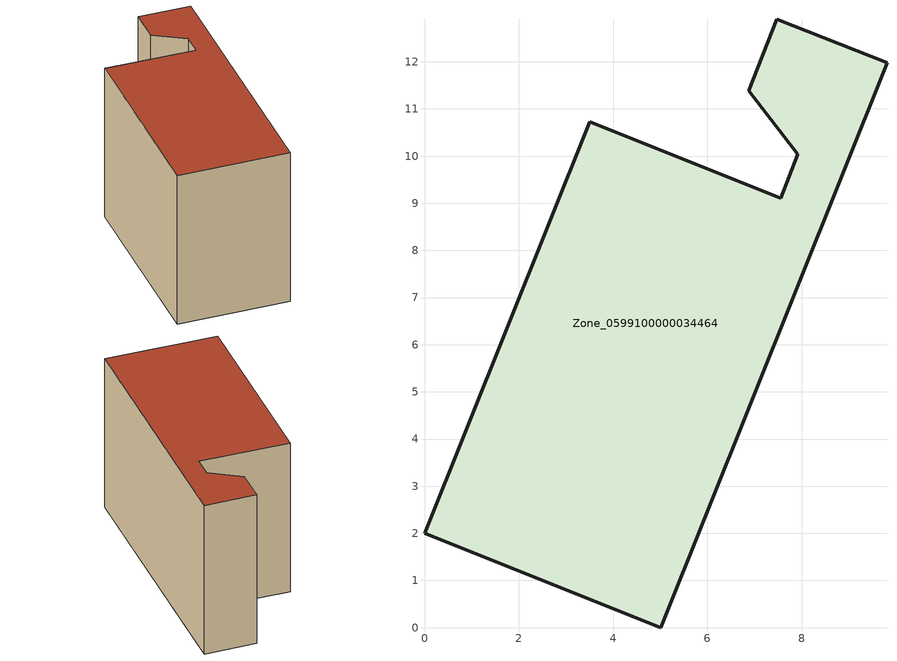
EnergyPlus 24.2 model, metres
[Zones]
Zone_0599100000034464
 floor ground (C_G): 0,2 3.5,10.73 7.56,9.11 7.92,10.04 6.88,11.39 7.47,12.9 9.81,11.98 5.01,0 z0.28
 wall outside (C_F): 3.5,10.73 0,2 5.01,0 9.81,11.98 7.47,12.9 6.88,11.39 7.92,10.04 7.56,9.11 3.5,10.73 z0.28:8.16
 roof outside (C_R): 6.88,11.39 7.92,10.04 7.56,9.11 3.5,10.73 0,2 5.01,0 9.81,11.98 7.47,12.9 z8.16
[BUILDING]
Pand.0599100000034464: North Axis=0; Terrain=City; Loads Convergence Tolerance Value=0.04; Temperature Convergence Tolerance Value=0.4; Solar Distribution=FullExterior; Maximum Number of Warmup Days=25; Minimum Number of Warmup Days=1
[Site:Location]
Rotterdam.The.Hague.AP_ZH_NLD Design_Conditions: Latitude=51.96; Longitude=4.45; Time Zone=1; Elevation=-4.5
[SITE:GROUNDTEMPERATURE:BUILDINGSURFACE]
18, 18, 18, 18, 18, 18, 18, 18, 18, 18, 18, 18
[MATERIAL] Thermal Absorptance=0.9; Solar Absorptance=0.7; Visible Absorptance=0.7
Name | Roughness | Thickness | Conductivity | Density | Specific Heat
G.TI.1975-1991 | MediumSmooth | 0.15 | 0.288461 | 540 | 1210
F.TI.1975-1991 | Rough | 0.3 | 0.230769 | 1920 | 840
R.TI.1975-1991 | MediumRough | 0.2 | 0.153846 | 1500 | 1000
[CONSTRUCTION]
C_G: G.TI.1975-1991
C_F: F.TI.1975-1991
C_R: R.TI.1975-1991
[ZONE]
Zone_0599100000034464: Type=1; Multiplier=1; Ceiling Height=Autocalculate; Volume=Autocalculate; Floor Area=autocalculate; Part of Total Floor Area=Yes
[ZONEINFILTRATION:DESIGNFLOWRATE]
Infil_Zone_0599100000034464: Zone or ZoneList or Space or SpaceList=Zone_0599100000034464; Schedule=AlwaysOn; Design Flow Rate Calculation Method=Flow/Area; Flow Rate per Floor Area=0.003; Constant Term Coefficient=1; Temperature Term Coefficient=0; Velocity Term Coefficient=0; Velocity Squared Term Coefficient=0
[HVACTEMPLATE:ZONE:IDEALLOADSAIRSYSTEM]
Zone_0599100000034464: Maximum Heating Supply Air Temperature=50; Minimum Cooling Supply Air Temperature=13; Maximum Heating Supply Air Humidity Ratio=0.0156; Minimum Cooling Supply Air Humidity Ratio=0.0077; Heating Limit=NoLimit; Cooling Limit=NoLimit; Dehumidification Control Type=ConstantSensibleHeatRatio; Cooling Sensible Heat Ratio=0.7; Dehumidification Setpoint=60; Humidification Control Type=None; Humidification Setpoint=30; Outdoor Air Method=None; Outdoor Air Flow Rate per Person=0.00944; Outdoor Air Flow Rate per Zone Floor Area=0; Outdoor Air Flow Rate per Zone=0; Demand Controlled Ventilation Type=None; Outdoor Air Economizer Type=NoEconomizer; Heat Recovery Type=None; Sensible Heat Recovery Effectiveness=0.7; Latent Heat Recovery Effectiveness=0.65
[ZONECONTROL:THERMOSTAT]
ThermostatControl_Zone_0599100000034464: Zone or ZoneList=Zone_0599100000034464; Control Type Schedule=DualSetpointControlType; Control 1=Thermostat_Zone_0599100000034464; Temperature Difference Between Cutout And Setpoint=0
[THERMOSTATSETPOINT:DUALSETPOINT]
Thermostat_Zone_0599100000034464: Heating Setpoint Temperature Schedule=HeatingSetpoint_Zone_0599100000034464; Cooling Setpoint Temperature Schedule=CoolingSetpoint_Zone_0599100000034464
[SCHEDULE:COMPACT]
HeatingSetpoint_Zone_0599100000034464: Through: 12/31, For: AllDays, Until: 24:00, 21
CoolingSetpoint_Zone_0599100000034464: Through: 12/31, For: AllDays, Until: 24:00, 24
DualSetpointControlType: Through: 12/31, For: AllDays, Until: 24:00, 4
AlwaysOn: Through: 12/31, For: AllDays, Until: 24:00, 1
